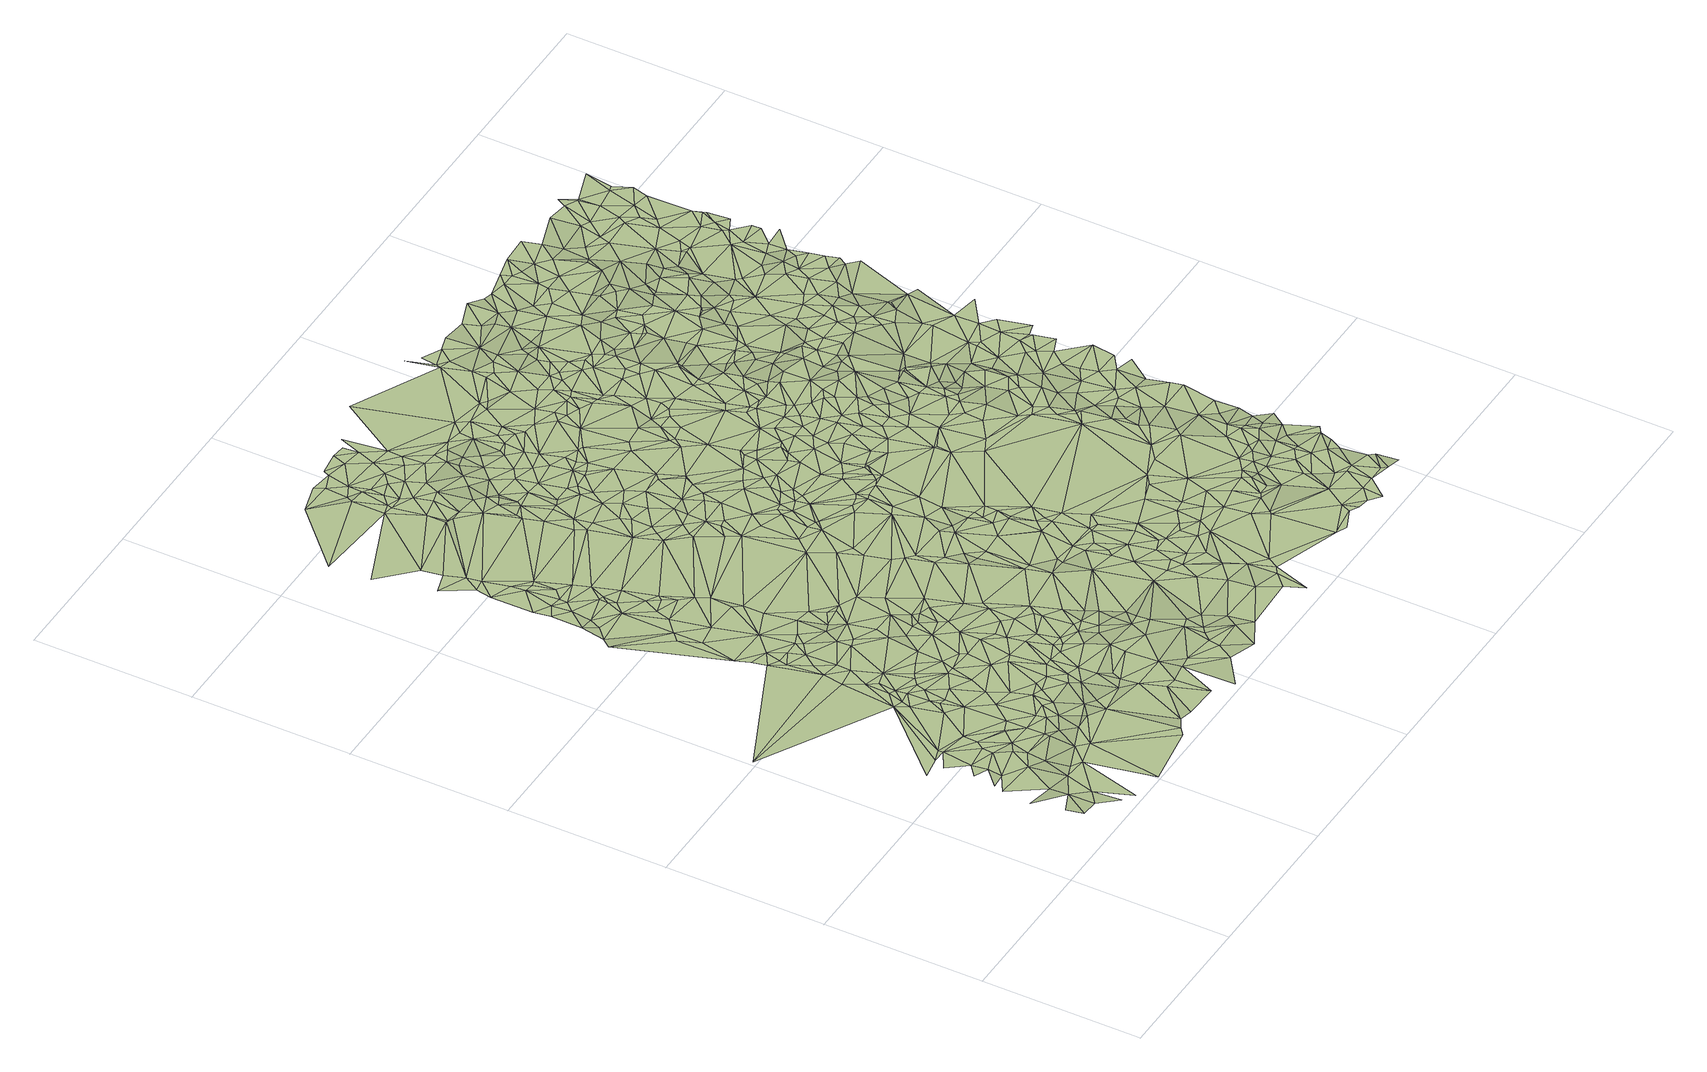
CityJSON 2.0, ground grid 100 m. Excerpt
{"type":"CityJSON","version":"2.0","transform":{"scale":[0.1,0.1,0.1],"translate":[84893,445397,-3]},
"CityObjects":{
"terrain1":{"type":"TINRelief","geometry":[{"type":"CompositeSurface","lod":"2","boundaries":[[[0,1,2]],[[2,1,3]],[[4,2,5]],[[6,2,3]],[[7,6,3]],[[8,9,5]],[[10,11,12]],[[13,5,2]],[[13,2,6]],[[8,11,9]],[[14,12,15]],[[8,5,13]],[[16,15,17]],[[18,6,19]],[[20,12,11]],[[18,13,6]],[[20,15,12]],[[21,17,22]],[[23,11,8]],[[24,8,13]],[[25,17,15]],[[26,27,21]],[[20,11,23]],[[24,13,28]],[[20,25,15]],[[28,13,18]],[[29,8,24]],[[30,22,17]],[[29,23,8]],[[31,17,25]],[[26,21,22]],[[31,30,17]],[[32,25,20]],[[33,24,28]],[[32,20,23]],[[33,28,18]],[[32,23,29]],[[32,31,25]],[[34,18,35]],[[29,24,36]],[[26,37,38]],[[30,39,22]],[[40,32,29]],[[32,41,31]],[[33,36,24]],[[33,18,34]],[[42,30,31]],[[37,43,38]],[[41,42,31]],[[40,29,36]],[[44,26,22]],[[44,22,39]],[[43,45,38]],[[46,41,32]],[[34,35,47]],[[46,32,40]],[[48,30,42]],[[33,49,36]],[[46,42,41]],[[50,33,34]],[[40,36,49]],[[30,51,39]],[[48,51,30]],[[46,48,42]],[[50,49,33]],[[46,40,52]],[[52,40,49]],[[44,53,26]],[[54,48,46]],[[44,39,55]],[[50,34,56]],[[53,57,26]],[[54,46,52]],[[51,58,39]],[[55,39,58]],[[59,49,50]],[[44,60,53]],[[34,47,61]],[[44,55,60]],[[52,49,59]],[[48,62,51]],[[54,62,48]],[[26,57,63]],[[26,63,37]],[[64,58,51]],[[53,65,57]],[[64,55,58]],[[53,60,65]],[[66,56,34]],[[66,34,61]],[[59,50,67]],[[50,56,67]],[[54,52,68]],[[69,55,64]],[[69,60,55]],[[52,59,68]],[[70,57,65]],[[71,64,51]],[[63,57,70]],[[62,72,51]],[[73,65,60]],[[54,74,62]],[[69,73,60]],[[71,69,64]],[[63,75,37]],[[68,59,76]],[[71,51,72]],[[54,68,74]],[[77,59,67]],[[37,75,43]],[[77,67,56]],[[78,70,65]],[[43,79,45]],[[78,63,70]],[[80,65,73]],[[77,76,59]],[[81,82,83]],[[62,84,72]],[[43,85,79]],[[66,61,86]],[[66,77,56]],[[87,45,79]],[[80,78,65]],[[62,74,84]],[[68,76,74]],[[78,75,63]],[[81,88,89]],[[89,88,45]],[[43,90,85]],[[75,90,43]],[[91,92,83]],[[87,89,45]],[[69,93,73]],[[71,93,69]],[[71,72,94]],[[81,95,82]],[[87,79,96]],[[79,85,97]],[[66,98,77]],[[91,83,82]],[[99,74,76]],[[92,100,101]],[[80,73,93]],[[80,102,78]],[[90,97,85]],[[87,96,89]],[[96,79,97]],[[103,84,74]],[[71,94,93]],[[104,76,77]],[[80,93,102]],[[105,81,89]],[[105,95,81]],[[99,103,74]],[[91,82,95]],[[100,106,101]],[[104,99,76]],[[78,102,107]],[[108,98,66]],[[84,109,72]],[[66,86,110]],[[78,111,75]],[[112,100,92]],[[111,90,75]],[[113,77,98]],[[112,92,91]],[[109,94,72]],[[114,89,96]],[[115,101,116]],[[116,101,106]],[[117,86,118]],[[114,96,97]],[[93,94,119]],[[90,120,97]],[[93,121,102]],[[91,95,122]],[[112,106,100]],[[113,104,77]],[[99,123,103]],[[115,124,125]],[[121,107,102]],[[103,126,84]],[[105,89,114]],[[78,107,127]],[[114,97,128]],[[108,66,110]],[[104,123,99]],[[113,98,108]],[[105,122,95]],[[109,119,94]],[[93,119,121]],[[115,116,124]],[[111,120,90]],[[128,97,120]],[[110,86,117]],[[84,126,109]],[[129,91,122]],[[112,91,129]],[[78,130,111]],[[131,116,106]],[[123,126,103]],[[132,125,124]],[[132,133,125]],[[134,124,116]],[[135,114,128]],[[136,123,104]],[[117,118,137]],[[121,127,107]],[[136,104,113]],[[112,138,106]],[[78,127,130]],[[105,114,135]],[[139,121,119]],[[113,108,140]],[[141,119,109]],[[134,142,124]],[[112,129,143]],[[108,110,144]],[[138,131,106]],[[134,116,131]],[[128,120,145]],[[136,146,123]],[[111,147,120]],[[135,128,145]],[[140,108,144]],[[141,139,119]],[[142,132,124]],[[148,133,149]],[[150,148,151]],[[136,113,152]],[[146,126,123]],[[132,153,133]],[[152,113,140]],[[154,138,112]],[[155,122,105]],[[153,149,133]],[[105,135,156]],[[110,117,157]],[[158,150,151]],[[111,130,147]],[[159,112,143]],[[160,109,126]],[[157,117,137]],[[140,144,161]],[[159,154,112]],[[162,129,122]],[[163,127,121]],[[136,164,146]],[[148,149,151]],[[136,152,164]],[[165,132,142]],[[166,143,129]],[[134,167,142]],[[146,160,126]],[[139,163,121]],[[120,147,168]],[[154,169,138]],[[138,169,131]],[[135,145,156]],[[120,168,145]],[[170,153,132]],[[171,134,131]],[[172,105,156]],[[173,141,109]],[[174,130,127]],[[165,170,132]],[[144,110,175]],[[167,165,142]],[[173,109,160]],[[176,149,153]],[[159,143,177]],[[178,147,130]],[[172,179,105]],[[155,105,179]],[[170,176,153]],[[157,137,180]],[[110,157,175]],[[154,181,169]],[[171,167,134]],[[171,131,169]],[[156,145,182]],[[174,127,163]],[[166,177,143]],[[159,181,154]],[[183,139,141]],[[165,176,170]],[[155,184,122]],[[166,129,162]],[[178,168,147]],[[145,168,182]],[[152,185,164]],[[144,186,161]],[[146,187,160]],[[146,164,187]],[[162,122,184]],[[167,176,165]],[[140,161,188]],[[152,140,188]],[[189,159,177]],[[181,171,169]],[[189,181,159]],[[183,163,139]],[[189,177,166]],[[190,156,182]],[[173,183,141]],[[172,156,190]],[[164,185,191]],[[175,157,180]],[[144,175,186]],[[174,192,130]],[[173,160,193]],[[152,194,185]],[[189,166,162]],[[195,182,168]],[[196,174,163]],[[192,178,130]],[[164,191,187]],[[193,160,187]],[[155,179,184]],[[197,190,182]],[[198,199,200]],[[192,168,178]],[[197,182,195]],[[188,161,186]],[[196,192,174]],[[152,188,194]],[[201,191,185]],[[202,196,163]],[[173,203,183]],[[180,204,205]],[[173,193,203]],[[206,158,151]],[[206,200,158]],[[194,201,185]],[[175,180,207]],[[208,195,168]],[[183,209,163]],[[202,163,210]],[[197,208,190]],[[191,211,187]],[[193,187,211]],[[201,212,191]],[[210,163,209]],[[197,195,208]],[[202,213,196]],[[214,151,149]],[[180,205,207]],[[196,213,192]],[[212,211,191]],[[192,215,168]],[[215,208,168]],[[203,216,183]],[[203,193,216]],[[217,149,176]],[[202,210,218]],[[194,219,201]],[[167,220,176]],[[202,218,213]],[[221,186,175]],[[201,219,212]],[[193,211,222]],[[223,167,171]],[[224,171,181]],[[194,188,225]],[[226,181,189]],[[221,188,186]],[[210,209,227]],[[183,228,209]],[[226,189,162]],[[193,222,216]],[[213,229,192]],[[230,175,207]],[[210,227,218]],[[207,205,231]],[[194,225,219]],[[232,179,172]],[[183,216,228]],[[212,233,211]],[[232,172,190]],[[234,235,236]],[[212,219,237]],[[192,229,215]],[[213,218,238]],[[239,162,184]],[[234,236,198]],[[240,207,231]],[[241,184,179]],[[230,221,175]],[[242,206,151]],[[209,243,227]],[[244,198,200]],[[206,244,200]],[[222,211,245]],[[246,225,188]],[[212,237,233]],[[218,227,238]],[[213,238,229]],[[246,188,221]],[[247,219,225]],[[232,190,208]],[[216,222,228]],[[211,233,245]],[[228,243,209]],[[230,207,240]],[[248,231,205]],[[219,249,237]],[[247,249,219]],[[242,151,214]],[[227,243,238]],[[247,225,246]],[[214,149,217]],[[228,222,250]],[[223,220,167]],[[251,176,220]],[[222,245,250]],[[224,223,171]],[[252,233,237]],[[252,237,249]],[[228,253,243]],[[215,254,208]],[[226,224,181]],[[217,176,251]],[[246,221,255]],[[245,233,250]],[[256,247,246]],[[230,240,257]],[[258,240,231]],[[228,250,253]],[[230,255,221]],[[247,259,249]],[[258,231,248]],[[252,250,233]],[[239,226,162]],[[256,259,247]],[[215,229,260]],[[258,257,240]],[[261,252,249]],[[230,257,262]],[[259,261,249]],[[263,246,255]],[[264,256,246]],[[265,244,206]],[[242,265,206]],[[264,246,263]],[[230,262,266]],[[230,266,255]],[[241,179,232]],[[258,262,257]],[[244,267,198]],[[239,184,268]],[[238,269,229]],[[234,270,235]],[[264,259,256]],[[271,198,267]],[[234,198,271]],[[272,238,243]],[[268,184,241]],[[273,265,242]],[[232,208,254]],[[270,274,235]],[[258,248,275]],[[276,243,253]],[[277,266,262]],[[278,235,274]],[[265,279,244]],[[244,280,267]],[[281,271,267]],[[273,242,214]],[[282,262,258]],[[283,253,250]],[[234,271,284]],[[273,279,265]],[[277,262,282]],[[215,285,254]],[[234,284,270]],[[215,260,285]],[[286,250,252]],[[261,286,252]],[[280,281,267]],[[287,271,281]],[[279,280,244]],[[229,269,260]],[[287,284,271]],[[226,288,224]],[[223,289,220]],[[224,290,223]],[[282,258,275]],[[214,217,291]],[[289,251,220]],[[270,292,274]],[[293,263,255]],[[273,214,294]],[[284,292,270]],[[272,269,238]],[[293,255,266]],[[214,291,295]],[[259,296,261]],[[290,289,223]],[[293,264,263]],[[297,224,288]],[[276,272,243]],[[217,251,298]],[[239,299,226]],[[300,284,287]],[[264,296,259]],[[217,298,291]],[[301,278,274]],[[224,302,290]],[[273,303,279]],[[300,292,284]],[[304,287,281]],[[305,288,226]],[[293,266,277]],[[273,294,303]],[[306,251,289]],[[214,295,307]],[[283,276,253]],[[295,291,298]],[[297,308,224]],[[214,307,294]],[[292,301,274]],[[299,305,226]],[[279,303,280]],[[300,287,304]],[[224,308,302]],[[306,298,251]],[[280,309,281]],[[283,250,286]],[[305,297,288]],[[310,295,298]],[[307,295,311]],[[304,281,309]],[[239,312,299]],[[310,311,295]],[[313,306,289]],[[254,285,314]],[[300,315,292]],[[241,232,316]],[[317,289,290]],[[239,268,312]],[[261,296,286]],[[303,318,280]],[[282,275,319]],[[277,282,320]],[[313,298,306]],[[294,307,321]],[[268,241,322]],[[280,318,309]],[[317,290,302]],[[294,321,303]],[[300,304,315]],[[299,312,305]],[[232,254,323]],[[324,307,311]],[[272,325,269]],[[292,326,301]],[[324,311,310]],[[293,296,264]],[[327,308,297]],[[276,328,272]],[[268,322,312]],[[329,310,298]],[[328,325,272]],[[232,323,316]],[[330,313,289]],[[329,298,313]],[[305,331,297]],[[308,332,302]],[[323,254,314]],[[333,241,316]],[[315,304,309]],[[334,322,241]],[[335,301,326]],[[324,310,329]],[[283,336,276]],[[317,330,289]],[[315,337,292]],[[293,277,338]],[[305,312,339]],[[340,318,303]],[[341,307,324]],[[276,342,328]],[[283,286,343]],[[344,329,313]],[[340,303,321]],[[337,326,292]],[[327,297,331]],[[317,302,332]],[[334,312,322]],[[341,321,307]],[[336,342,276]],[[327,332,308]],[[344,313,330]],[[305,339,331]],[[333,345,241]],[[334,241,345]],[[338,277,320]],[[346,285,260]],[[283,343,347]],[[283,347,336]],[[315,309,348]],[[319,275,349]],[[282,319,320]],[[323,350,316]],[[351,309,318]],[[335,326,352]],[[346,260,269]],[[353,343,286]],[[354,324,329]],[[355,286,296]],[[346,314,285]],[[333,316,356]],[[328,357,325]],[[336,347,342]],[[358,329,344]],[[341,340,321]],[[346,269,325]],[[354,341,324]],[[359,344,330]],[[316,350,356]],[[353,286,355]],[[334,360,312]],[[312,361,339]],[[317,362,330]],[[315,348,337]],[[351,348,309]],[[359,358,344]],[[342,363,328]],[[340,364,318]],[[317,332,365]],[[339,366,331]],[[367,350,323]],[[368,323,314]],[[354,329,358]],[[327,369,332]],[[293,370,296]],[[333,356,345]],[[327,331,369]],[[337,371,326]],[[317,365,362]],[[326,371,352]],[[351,318,364]],[[334,345,360]],[[293,338,372]],[[373,367,323]],[[330,362,374]],[[359,330,374]],[[347,363,342]],[[343,375,347]],[[341,376,340]],[[312,360,361]],[[339,361,366]],[[355,296,377]],[[378,337,348]],[[293,372,370]],[[363,357,328]],[[367,379,350]],[[332,369,365]],[[366,369,331]],[[376,380,340]],[[340,380,364]],[[379,356,350]],[[381,341,354]],[[378,348,351]],[[352,371,382]],[[370,383,296]],[[345,356,384]],[[353,355,385]],[[368,373,323]],[[353,386,343]],[[387,371,337]],[[388,325,357]],[[378,387,337]],[[296,383,377]],[[381,376,341]],[[354,358,389]],[[368,314,346]],[[372,338,390]],[[374,362,391]],[[359,392,358]],[[359,374,392]],[[375,363,347]],[[338,320,393]],[[379,384,356]],[[373,394,367]],[[395,345,384]],[[396,319,349]],[[388,346,325]],[[378,351,397]],[[320,319,398]],[[385,355,377]],[[397,351,364]],[[361,399,366]],[[386,375,343]],[[381,354,389]],[[372,400,370]],[[360,399,361]],[[376,401,380]],[[401,364,380]],[[394,379,367]],[[396,349,402]],[[338,393,390]],[[365,403,362]],[[404,360,345]],[[372,390,400]],[[395,384,379]],[[387,405,371]],[[366,406,369]],[[389,358,407]],[[374,391,392]],[[363,408,357]],[[404,345,395]],[[358,392,407]],[[398,319,396]],[[377,383,409]],[[369,410,365]],[[362,403,391]],[[399,411,366]],[[353,385,386]],[[376,412,401]],[[393,320,398]],[[413,373,368]],[[414,397,364]],[[381,415,376]],[[395,379,416]],[[370,417,383]],[[401,414,364]],[[413,394,373]],[[404,399,360]],[[370,400,418]],[[378,419,387]],[[396,402,420]],[[394,416,379]],[[385,377,421]],[[390,393,422]],[[388,357,408]],[[377,409,421]],[[378,397,419]],[[376,415,412]],[[375,423,363]],[[400,390,424]],[[417,409,383]],[[366,411,425]],[[366,425,406]],[[392,391,426]],[[369,406,410]],[[427,408,363]],[[381,389,428]],[[370,418,417]],[[365,410,403]],[[393,398,422]],[[429,390,422]],[[426,391,403]],[[430,395,416]],[[417,421,409]],[[398,396,420]],[[400,424,418]],[[414,419,397]],[[429,424,390]],[[389,407,431]],[[381,428,415]],[[386,432,375]],[[433,416,394]],[[423,427,363]],[[392,426,434]],[[435,411,399]],[[392,436,407]],[[401,412,437]],[[415,438,412]],[[404,395,439]],[[385,421,440]],[[368,346,441]],[[442,346,388]],[[435,399,404]],[[401,437,414]],[[439,395,430]],[[413,368,441]],[[375,432,443]],[[434,426,403]],[[444,388,408]],[[413,445,394]],[[375,443,423]],[[446,392,434]],[[389,431,428]],[[398,420,447]],[[448,410,406]],[[448,425,411]],[[446,436,392]],[[448,406,425]],[[385,449,386]],[[450,416,433]],[[450,430,416]],[[417,440,421]],[[427,444,408]],[[431,407,436]],[[412,438,437]],[[451,417,418]],[[441,346,442]],[[385,440,452]],[[424,453,418]],[[423,454,427]],[[437,419,414]],[[455,394,445]],[[415,456,438]],[[385,452,449]],[[413,441,445]],[[386,449,432]],[[415,428,456]],[[387,419,457]],[[458,422,398]],[[459,442,388]],[[453,451,418]],[[427,454,460]],[[404,439,461]],[[443,432,462]],[[463,433,394]],[[464,448,411]],[[465,424,429]],[[446,434,466]],[[435,404,461]],[[427,460,444]],[[449,462,432]],[[467,440,417]],[[429,422,458]],[[423,468,454]],[[451,467,417]],[[469,441,442]],[[446,466,436]],[[459,388,444]],[[456,437,438]],[[410,470,403]],[[464,411,435]],[[455,445,441]],[[443,468,423]],[[431,436,466]],[[470,434,403]],[[471,439,430]],[[458,398,447]],[[471,430,450]],[[465,453,424]],[[443,462,472]],[[455,463,394]],[[437,473,419]],[[455,441,469]],[[450,433,474]],[[454,475,460]],[[452,440,476]],[[443,472,468]],[[428,431,477]],[[449,478,462]],[[434,479,466]],[[387,457,480]],[[460,475,444]],[[467,476,440]],[[461,439,471]],[[481,469,442]],[[428,482,456]],[[448,483,410]],[[454,468,475]],[[456,484,437]],[[453,485,451]],[[464,435,461]],[[481,442,459]],[[449,452,486]],[[470,479,434]],[[472,462,487]],[[419,473,457]],[[451,485,467]],[[455,469,481]],[[465,429,458]],[[447,420,488]],[[449,486,478]],[[462,478,487]],[[472,487,468]],[[489,452,476]],[[463,474,433]],[[465,490,453]],[[456,482,484]],[[467,485,476]],[[428,477,482]],[[437,491,473]],[[489,486,452]],[[468,487,475]],[[483,470,410]],[[484,491,437]],[[486,487,478]],[[492,471,450]],[[453,490,493]],[[489,476,485]],[[494,455,481]],[[453,493,485]],[[495,431,466]],[[494,463,455]],[[464,496,448]],[[497,461,471]],[[431,498,477]],[[497,464,461]],[[492,450,474]],[[484,482,499]],[[457,473,491]],[[500,466,479]],[[501,479,470]],[[481,459,502]],[[465,503,490]],[[484,499,491]],[[477,499,482]],[[496,483,448]],[[465,458,503]],[[458,447,504]],[[505,474,463]],[[495,498,431]],[[490,503,493]],[[494,481,502]],[[506,497,471]],[[494,507,463]],[[500,479,501]],[[497,508,464]],[[477,498,499]],[[507,505,463]],[[506,471,492]],[[509,501,470]],[[510,485,493]],[[464,508,511]],[[483,509,470]],[[459,444,512]],[[495,466,500]],[[475,512,444]],[[489,485,513]],[[494,502,507]],[[505,514,474]],[[499,515,491]],[[464,511,496]],[[447,488,516]],[[457,491,517]],[[507,518,505]],[[503,510,493]],[[519,508,497]],[[447,516,504]],[[507,502,520]],[[505,518,514]],[[503,458,521]],[[492,474,522]],[[510,513,485]],[[523,499,498]],[[483,524,509]],[[519,511,508]],[[500,501,525]],[[526,506,492]],[[496,524,483]],[[509,525,501]],[[507,520,518]],[[475,487,527]],[[528,497,506]],[[522,474,514]],[[489,529,486]],[[491,515,517]],[[528,519,497]],[[523,515,499]],[[502,459,530]],[[518,531,514]],[[520,531,518]],[[503,532,510]],[[533,498,495]],[[528,506,526]],[[458,504,521]],[[534,495,500]],[[526,492,522]],[[535,480,457]],[[509,524,536]],[[520,502,537]],[[538,524,496]],[[509,536,525]],[[533,523,498]],[[503,521,532]],[[533,495,534]],[[531,539,514]],[[510,540,513]],[[520,537,531]],[[511,541,496]],[[528,542,519]],[[532,540,510]],[[543,517,515]],[[544,534,500]],[[519,541,511]],[[538,536,524]],[[528,526,542]],[[489,513,529]],[[522,514,545]],[[546,500,525]],[[535,457,517]],[[547,525,536]],[[459,512,530]],[[516,548,504]],[[549,526,522]],[[531,537,539]],[[523,550,515]],[[542,526,549]],[[519,542,541]],[[514,539,551]],[[552,488,553]],[[550,543,515]],[[475,527,512]],[[544,500,554]],[[545,514,551]],[[486,555,487]],[[556,533,534]],[[502,530,537]],[[540,557,513]],[[556,523,533]],[[538,558,536]],[[516,488,559]],[[532,560,540]],[[532,521,560]],[[521,504,561]],[[556,534,544]],[[538,496,562]],[[554,500,546]],[[547,536,558]],[[504,548,561]],[[546,525,547]],[[563,522,545]],[[564,517,543]],[[549,522,563]],[[541,562,496]],[[559,488,552]],[[542,549,565]],[[542,565,541]],[[513,557,529]],[[566,550,523]],[[556,567,523]],[[537,568,539]],[[521,569,560]],[[556,544,570]],[[521,561,569]],[[539,571,551]],[[547,558,572]],[[540,573,557]],[[570,544,554]],[[564,543,550]],[[545,551,571]],[[516,574,548]],[[560,573,540]],[[538,562,558]],[[567,566,523]],[[549,563,575]],[[537,530,568]],[[549,575,565]],[[568,571,539]],[[576,554,546]],[[576,570,554]],[[577,546,547]],[[578,547,572]],[[579,517,564]],[[556,570,567]],[[563,545,580]],[[581,561,548]],[[579,535,517]],[[569,561,582]],[[512,583,530]],[[516,559,574]],[[565,584,541]],[[562,572,558]],[[486,529,555]],[[577,547,578]],[[559,552,585]],[[545,571,580]],[[586,570,576]],[[487,555,527]],[[557,573,529]],[[576,546,587]],[[586,567,570]],[[565,575,584]],[[586,576,588]],[[563,589,575]],[[590,562,541]],[[576,587,588]],[[560,569,591]],[[577,587,546]],[[564,550,592]],[[566,593,550]],[[582,561,581]],[[574,581,548]],[[568,594,571]],[[559,585,595]],[[590,541,596]],[[560,591,573]],[[591,569,582]],[[541,584,596]],[[512,527,597]],[[578,572,598]],[[563,580,589]],[[599,568,530]],[[562,598,572]],[[600,583,512]],[[601,566,567]],[[586,602,567]],[[593,592,550]],[[600,530,583]],[[580,571,594]],[[603,584,575]],[[577,578,598]],[[582,581,604]],[[579,564,592]],[[568,605,594]],[[603,575,589]],[[606,582,604]],[[529,573,607]],[[590,608,562]],[[609,610,535]],[[602,601,567]],[[599,605,568]],[[562,611,598]],[[591,582,606]],[[601,593,566]],[[559,595,612]],[[579,613,535]],[[587,614,588]],[[600,512,597]],[[613,609,535]],[[562,608,611]],[[590,596,608]],[[586,588,615]],[[577,614,587]],[[599,530,600]],[[574,559,612]],[[616,580,594]],[[616,589,580]],[[617,579,592]],[[591,618,573]],[[619,584,603]],[[620,596,584]],[[586,615,602]],[[621,604,581]],[[622,612,595]],[[606,604,621]],[[623,594,605]],[[617,592,593]],[[624,608,596]],[[625,601,602]],[[619,620,584]],[[626,603,589]],[[611,627,598]],[[628,609,629]],[[616,594,623]],[[613,629,609]],[[591,606,618]],[[599,630,605]],[[529,607,631]],[[577,598,632]],[[608,633,611]],[[634,581,574]],[[635,588,614]],[[636,613,579]],[[620,637,596]],[[618,606,621]],[[623,605,630]],[[624,596,637]],[[626,619,603]],[[615,625,602]],[[638,573,618]],[[577,639,614]],[[615,588,635]],[[601,640,593]],[[641,589,616]],[[624,633,608]],[[597,527,642]],[[636,579,617]],[[643,621,581]],[[599,600,644]],[[645,617,593]],[[625,646,601]],[[599,644,630]],[[600,597,647]],[[622,648,612]],[[643,581,634]],[[611,649,627]],[[573,650,607]],[[651,634,574]],[[626,589,641]],[[574,612,652]],[[633,649,611]],[[577,632,639]],[[598,627,632]],[[624,637,633]],[[653,618,621]],[[651,574,654]],[[636,629,613]],[[601,646,640]],[[623,630,655]],[[616,623,656]],[[529,631,555]],[[615,657,625]],[[645,593,658]],[[640,658,593]],[[654,574,652]],[[653,621,643]],[[625,657,646]],[[600,659,644]],[[619,660,620]],[[638,650,573]],[[645,636,617]],[[641,616,661]],[[653,638,618]],[[635,614,662]],[[662,614,639]],[[644,663,630]],[[620,660,637]],[[652,612,648]],[[649,664,627]],[[616,656,661]],[[647,597,665]],[[666,633,637]],[[600,647,667]],[[630,663,655]],[[555,642,527]],[[600,667,659]],[[623,655,656]],[[615,635,668]],[[615,668,657]],[[626,669,619]],[[651,670,634]],[[643,634,670]],[[636,671,629]],[[650,631,607]],[[626,641,672]],[[653,643,673]],[[645,658,674]],[[675,627,664]],[[597,642,665]],[[676,649,633]],[[666,637,677]],[[646,678,640]],[[662,639,679]],[[657,678,646]],[[680,638,653]],[[632,627,675]],[[676,664,649]],[[681,655,663]],[[666,682,633]],[[641,661,672]],[[639,632,679]],[[677,637,660]],[[644,683,663]],[[640,678,658]],[[635,662,684]],[[651,654,685]],[[652,648,686]],[[654,652,686]],[[681,656,655]],[[673,643,670]],[[635,687,668]],[[619,669,660]],[[657,668,687]],[[680,653,673]],[[688,644,659]],[[682,676,633]],[[626,672,669]],[[686,648,689]],[[674,658,678]],[[651,685,670]],[[635,690,687]],[[657,687,678]],[[662,679,684]],[[647,691,667]],[[659,667,692]],[[635,684,690]],[[693,689,648]],[[666,677,682]],[[680,694,638]],[[695,675,664]],[[645,696,636]],[[644,697,683]],[[698,661,656]],[[647,665,691]],[[699,679,632]],[[681,663,700]],[[699,632,675]],[[645,674,696]],[[698,672,661]],[[676,701,664]],[[636,702,671]],[[703,654,686]],[[695,664,701]],[[700,663,683]],[[674,678,704]],[[631,705,555]],[[706,631,650]],[[688,697,644]],[[673,670,707]],[[638,708,650]],[[694,708,638]],[[688,659,692]],[[699,675,695]],[[709,710,631]],[[680,673,711]],[[692,667,691]],[[706,709,631]],[[703,685,654]],[[631,710,705]],[[677,660,712]],[[555,713,642]],[[714,686,689]],[[715,656,681]],[[707,670,685]],[[698,669,672]],[[716,665,642]],[[680,711,694]],[[717,690,684]],[[718,684,679]],[[682,719,676]],[[669,712,660]],[[677,720,682]],[[721,713,555]],[[674,704,696]],[[673,707,722]],[[723,689,693]],[[690,724,687]],[[636,725,702]],[[673,722,711]],[[676,726,701]],[[713,727,642]],[[700,683,728]],[[704,678,729]],[[636,730,725]],[[715,681,700]],[[698,656,715]],[[683,697,728]],[[707,685,731]],[[721,555,732]],[[705,732,555]],[[718,717,684]],[[688,692,733]],[[636,696,730]],[[676,719,726]],[[727,716,642]],[[734,686,714]],[[723,714,689]],[[717,724,690]],[[734,703,686]],[[677,712,720]],[[723,693,735]],[[736,678,687]],[[737,691,665]],[[710,738,705]],[[721,739,713]],[[699,740,679]],[[699,695,741]],[[688,742,697]],[[722,707,731]],[[694,743,708]],[[698,744,669]],[[739,727,713]],[[694,711,743]],[[682,745,719]],[[737,665,716]],[[695,701,741]],[[688,733,746]],[[692,691,747]],[[721,732,739]],[[697,742,728]],[[682,720,745]],[[706,650,748]],[[688,746,742]],[[704,729,696]],[[708,748,650]],[[718,679,740]],[[715,700,728]],[[692,747,733]],[[722,731,749]],[[709,750,710]],[[669,751,712]],[[752,731,685]],[[736,687,724]],[[726,753,701]],[[722,754,711]],[[669,744,755]],[[752,685,703]],[[756,732,705]],[[710,750,738]],[[736,729,678]],[[757,705,738]],[[698,715,744]],[[706,758,709]],[[746,733,759]],[[756,739,732]],[[708,743,760]],[[726,719,753]],[[734,761,703]],[[762,717,718]],[[711,754,743]],[[762,724,717]],[[669,755,751]],[[746,763,742]],[[739,764,727]],[[699,741,765]],[[737,747,691]],[[766,716,727]],[[757,756,705]],[[720,712,751]],[[752,749,731]],[[759,733,747]],[[708,760,748]],[[728,742,767]],[[699,765,740]],[[701,753,741]],[[745,768,719]],[[730,769,725]],[[770,746,759]],[[752,703,761]],[[702,725,771]],[[772,722,749]],[[743,773,760]],[[757,738,750]],[[715,728,774]],[[730,696,769]],[[754,773,743]],[[737,716,775]],[[768,753,719]],[[772,754,722]],[[770,763,746]],[[706,748,758]],[[696,729,776]],[[709,758,750]],[[756,777,739]],[[744,715,778]],[[744,778,755]],[[720,779,745]],[[762,718,780]],[[728,767,774]],[[766,775,716]],[[718,740,781]],[[742,782,767]],[[718,781,780]],[[783,773,754]],[[766,727,764]],[[777,764,739]],[[784,742,763]],[[720,751,785]],[[745,779,768]],[[762,786,724]],[[786,736,724]],[[787,760,773]],[[736,776,729]],[[725,769,771]],[[788,756,757]],[[720,785,779]],[[789,749,752]],[[696,790,769]],[[748,760,791]],[[772,783,754]],[[784,782,742]],[[768,792,753]],[[793,759,747]],[[772,749,789]],[[793,770,759]],[[715,774,794]],[[696,776,790]],[[788,757,750]],[[715,794,778]],[[755,778,795]],[[783,787,773]],[[755,796,751]],[[741,753,797]],[[768,779,792]],[[798,774,767]],[[737,799,747]],[[798,767,782]],[[737,775,799]],[[792,797,753]],[[755,795,796]],[[800,791,760]],[[770,801,763]],[[765,741,802]],[[762,780,803]],[[756,804,777]],[[788,804,756]],[[787,800,760]],[[785,751,805]],[[803,781,740]],[[780,781,803]],[[765,802,740]],[[798,782,784]],[[778,794,795]],[[772,806,783]],[[736,807,776]],[[785,805,779]],[[786,807,736]],[[762,808,786]],[[809,775,766]],[[805,751,796]],[[802,741,797]],[[806,787,783]],[[758,810,750]],[[811,748,791]],[[793,747,812]],[[769,813,771]],[[784,763,801]],[[788,750,810]],[[812,747,799]],[[814,764,777]],[[815,774,798]],[[762,803,808]],[[816,790,776]],[[793,801,770]],[[809,799,775]],[[817,766,764]],[[794,774,815]],[[790,818,769]],[[798,784,819]],[[805,820,779]],[[821,758,748]],[[792,822,797]],[[769,818,813]],[[811,791,800]],[[776,807,823]],[[794,824,795]],[[814,777,804]],[[805,796,820]],[[816,776,823]],[[824,796,795]],[[788,810,804]],[[779,825,792]],[[815,798,819]],[[786,826,807]],[[814,817,764]],[[809,766,817]],[[803,740,827]],[[786,808,826]],[[784,801,819]],[[828,799,809]],[[828,812,799]],[[829,793,812]],[[802,797,830]],[[831,808,803]],[[821,748,811]],[[827,740,802]],[[829,801,793]],[[820,796,832]],[[779,820,825]],[[833,810,758]],[[816,834,790]],[[830,797,822]],[[824,832,796]],[[829,812,828]],[[831,826,808]],[[790,834,818]],[[792,825,822]],[[835,794,815]],[[835,824,794]],[[831,803,827]],[[821,833,758]],[[814,804,836]],[[837,828,809]],[[802,830,838]],[[823,807,839]],[[816,823,840]],[[826,841,807]],[[842,804,810]],[[843,820,832]],[[829,828,837]],[[814,844,817]],[[831,845,826]],[[827,802,838]],[[846,819,801]],[[809,817,847]],[[835,832,824]],[[848,810,833]],[[843,825,820]],[[814,836,849]],[[841,850,807]],[[842,836,804]],[[829,846,801]],[[831,827,845]],[[807,850,839]],[[830,822,851]],[[814,849,844]],[[816,852,834]],[[848,842,810]],[[837,809,847]],[[816,840,852]],[[823,839,840]],[[838,830,853]],[[854,815,819]],[[855,829,837]],[[818,834,856]],[[822,825,857]],[[826,858,841]],[[827,838,859]],[[860,843,832]],[[861,835,815]],[[830,851,853]],[[822,857,851]],[[845,862,826]],[[835,860,832]],[[863,817,844]],[[838,864,859]],[[838,853,864]],[[855,846,829]],[[845,827,865]],[[843,866,825]],[[847,817,867]],[[826,862,858]],[[863,867,817]],[[864,853,859]],[[866,857,825]],[[852,868,834]],[[854,819,846]],[[848,869,842]],[[855,837,870]],[[871,861,815]],[[834,868,856]],[[841,872,850]],[[842,873,836]],[[840,839,874]],[[875,866,843]],[[827,859,876]],[[835,877,860]],[[845,865,862]],[[840,874,852]],[[875,843,860]],[[841,858,872]],[[836,878,849]],[[861,877,835]],[[837,847,879]],[[865,827,876]],[[878,844,849]],[[871,815,880]],[[881,853,851]],[[855,870,846]],[[853,882,859]],[[852,883,868]],[[880,815,854]],[[839,850,884]],[[837,885,870]],[[857,886,851]],[[862,872,858]],[[866,887,857]],[[879,847,867]],[[877,888,860]],[[878,863,844]],[[876,859,882]],[[873,878,836]],[[865,876,889]],[[837,879,885]],[[861,890,877]],[[856,868,891]],[[892,853,881]],[[865,893,862]],[[892,882,853]],[[875,887,866]],[[865,889,893]],[[872,884,850]],[[852,894,883]],[[881,851,886]],[[852,874,894]],[[874,839,884]],[[890,888,877]],[[895,867,863]],[[871,890,861]],[[883,891,868]],[[896,875,860]],[[870,897,846]],[[896,860,888]],[[887,886,857]],[[898,879,867]],[[892,881,886]],[[889,876,899]],[[896,887,875]],[[895,898,867]],[[889,899,893]],[[883,894,891]],[[854,846,900]],[[890,901,888]],[[870,885,897]],[[902,876,882]],[[871,903,890]],[[862,904,872]],[[905,885,879]],[[871,880,903]],[[892,906,882]],[[896,888,901]],[[874,907,894]],[[905,879,898]],[[900,846,897]],[[862,893,904]],[[874,884,908]],[[880,854,900]],[[909,886,887]],[[902,899,876]],[[874,908,907]],[[892,886,910]],[[896,911,887]],[[902,882,906]],[[872,904,884]],[[912,885,905]],[[890,913,901]],[[914,896,901]],[[890,903,913]],[[911,909,887]],[[892,910,906]],[[915,897,885]],[[916,893,899]],[[891,894,917]],[[914,911,896]],[[912,915,885]],[[918,899,902]],[[919,908,884]],[[920,910,886]],[[907,921,894]],[[922,903,880]],[[902,906,923]],[[918,924,899]],[[907,908,919]],[[916,904,893]],[[909,925,886]],[[922,880,900]],[[914,901,926]],[[918,902,923]],[[923,906,910]],[[903,927,913]],[[919,884,904]],[[920,886,928]],[[924,916,899]],[[913,926,901]],[[894,921,917]],[[907,919,929]],[[911,930,909]],[[900,897,931]],[[914,932,911]],[[918,933,924]],[[918,923,933]],[[922,927,903]],[[928,886,925]],[[907,929,921]],[[914,926,932]],[[922,913,927]],[[922,926,913]],[[909,930,925]],[[911,932,930]],[[934,929,919]],[[935,919,904]],[[924,936,916]],[[933,936,924]],[[937,922,900]],[[916,936,904]],[[938,920,928]],[[939,933,923]],[[934,919,935]],[[940,923,910]],[[940,910,920]],[[936,935,904]],[[930,941,925]],[[928,925,942]],[[943,939,923]],[[944,936,933]],[[932,945,930]],[[939,944,933]],[[946,932,926]],[[947,929,934]],[[938,928,942]],[[929,948,921]],[[949,934,935]],[[940,920,938]],[[925,941,942]],[[930,945,941]],[[922,950,926]],[[943,923,940]],[[949,947,934]],[[943,944,939]],[[946,945,932]],[[951,936,944]],[[938,942,952]],[[947,948,929]],[[943,951,944]],[[942,941,953]],[[950,946,926]],[[936,954,935]],[[955,941,945]],[[940,938,952]],[[954,949,935]],[[956,953,941]],[[951,957,936]],[[958,947,949]],[[959,952,942]],[[955,956,941]],[[959,942,953]],[[946,960,945]],[[960,955,945]],[[957,954,936]],[[940,952,961]],[[943,962,951]],[[963,958,949]],[[943,940,964]],[[959,953,956]],[[965,952,959]],[[963,949,954]],[[965,961,952]],[[947,966,948]],[[958,966,947]],[[951,962,957]],[[943,964,962]],[[967,940,961]],[[957,968,954]],[[967,964,940]],[[965,969,961]],[[963,954,968]],[[970,965,959]],[[963,971,958]],[[957,972,968]],[[958,973,966]],[[974,967,961]],[[958,971,973]],[[975,962,964]],[[975,964,967]],[[974,961,969]],[[976,957,962]],[[976,972,957]],[[963,968,977]],[[968,972,977]],[[963,977,971]],[[978,966,973]],[[979,975,967]],[[975,980,962]],[[971,981,973]],[[978,973,981]],[[980,976,962]],[[979,982,975]],[[983,977,972]],[[975,982,980]],[[976,983,972]],[[971,984,981]],[[971,977,984]],[[982,976,980]],[[985,984,977]],[[985,977,983]],[[986,981,984]],[[985,987,984]],[[987,986,984]]]}]}
},
"vertices":[
[495,310,23],[524,210,21],[611,360,32],[624,200,22],[447,510,26],[613,480,22],[696,260,32],[715,80,32],[714,670,29],[461,690,27],[475,750,32],[574,760,28],[583,850,30],[747,440,32],[497,890,30],[569,950,30],[475,1070,32],[591,1140,31],[896,430,31],[784,30,32],[719,900,30],[504,1140,33],[586,1170,33],[789,810,29],[812,620,21],[727,970,30],[799,1570,31],[370,1120,33],[828,470,31],[815,730,29],[763,1110,31],[762,1020,31],[844,850,32],[987,530,32],[1051,470,32],[985,0,31],[1007,700,26],[824,1910,33],[2,2010,32],[887,1300,32],[1005,730,30],[915,930,31],[920,940,31],[845,2040,33],[838,1490,32],[764,2350,33],[1000,840,30],[1368,60,32],[996,970,31],[1080,680,20],[1140,590,33],[988,1230,32],[1128,790,32],[859,1550,31],[1117,850,31],[938,1420,31],[1250,600,32],[888,1650,30],[949,1360,30],[1182,740,29],[935,1560,31],[1412,100,32],[1092,1090,31],[892,1800,31],[990,1350,30],[920,1630,31],[1357,540,31],[1244,630,24],[1207,860,32],[1008,1490,31],[937,1740,30],[1085,1380,30],[1161,1190,31],[1024,1550,31],[1258,950,35],[956,1930,32],[1258,820,33],[1343,670,24],[1020,1760,31],[823,2260,33],[1070,1590,30],[710,2530,33],[707,2890,32],[473,3190,34],[1222,1070,32],[888,2130,32],[1484,140,28],[833,2310,32],[745,2440,33],[859,2410,32],[956,2020,32],[759,2940,31],[526,3250,26],[1200,1450,30],[1212,1310,30],[758,2760,32],[916,2310,31],[948,2210,32],[1394,620,32],[1324,930,33],[597,3320,30],[550,3400,29],[1099,1610,31],[1355,980,34],[1448,830,33],[973,2520,32],[624,3390,33],[1183,1650,30],[1550,570,28],[1377,1280,30],[1636,490,33],[1141,2030,32],[761,3270,33],[1501,780,19],[1009,2310,32],[553,3600,30],[644,3520,32],[1687,340,33],[1562,120,32],[1248,1450,29],[1135,2120,31],[1274,1530,29],[900,2780,32],[1437,960,34],[628,3640,32],[529,3700,33],[1447,1210,32],[1281,1690,30],[1028,2270,31],[849,3020,30],[1305,1890,32],[810,3440,30],[678,3830,30],[531,3970,31],[699,3580,31],[1081,2340,31],[1511,870,34],[1775,110,30],[808,3380,30],[1378,1480,27],[1593,730,35],[1402,1440,27],[703,3630,31],[873,3110,31],[1620,600,32],[1178,2210,36],[1526,1010,35],[1195,2050,31],[552,4070,30],[626,4080,31],[437,4250,31],[611,4170,31],[1592,850,32],[668,3920,31],[831,3340,30],[1110,2770,33],[1188,2400,31],[1755,330,34],[566,4290,31],[925,3210,30],[1500,1230,32],[1643,660,31],[1084,2990,30],[1447,1690,28],[1571,1010,35],[768,3690,31],[1018,3060,31],[845,3630,31],[1291,2140,34],[838,3430,31],[733,3820,31],[882,3530,30],[1149,2590,30],[1541,1440,27],[1369,1810,26],[1862,490,27],[767,3830,31],[975,3140,30],[1336,1980,30],[1150,2720,32],[1877,350,35],[936,3370,30],[1232,2230,33],[1542,1570,27],[1123,2910,30],[1659,1000,34],[1836,690,33],[1644,1210,32],[1850,790,32],[998,3170,30],[1282,2380,34],[1689,1060,35],[1479,1970,32],[1623,1320,31],[1782,920,36],[1359,2250,33],[1457,1820,27],[1324,2290,33],[871,4830,35],[343,4620,31],[544,4420,30],[1724,1020,33],[1500,1810,26],[1620,1390,30],[1905,30,19],[2079,160,31],[972,4500,32],[1949,360,35],[1412,2260,33],[1592,1670,27],[1559,1720,26],[1730,1190,32],[1765,1060,33],[1537,1870,33],[1141,4360,36],[1521,2210,33],[1733,1420,29],[1209,4150,33],[1570,1840,30],[1859,1000,34],[1258,3850,35],[2013,660,37],[1786,1360,29],[1296,3790,33],[1364,3540,31],[1913,900,26],[1426,3380,31],[1641,1820,30],[1796,1530,30],[1592,2070,32],[2167,500,51],[2134,260,35],[1716,2640,38],[1885,1240,30],[872,5040,36],[689,5230,34],[327,4880,31],[1900,1050,33],[1693,1880,32],[1531,3250,34],[2143,330,37],[1668,3020,36],[1014,4480,34],[1762,1670,33],[968,4620,35],[1879,1290,30],[2054,770,41],[1965,930,31],[2257,110,21],[1949,1030,34],[1922,1340,32],[1244,4030,33],[1984,1170,32],[1818,1580,31],[1792,2490,38],[2134,700,45],[2057,890,38],[2184,380,42],[2329,270,39],[2075,990,30],[1892,2200,37],[2041,1060,27],[2217,410,44],[2127,780,42],[2135,850,34],[988,4500,32],[2228,520,51],[929,4820,36],[1617,3100,35],[1938,2140,38],[892,5080,34],[938,4850,35],[1988,1980,38],[1086,4480,35],[899,5220,36],[2406,190,37],[2068,1810,38],[2304,470,46],[866,5280,35],[1098,4650,34],[1065,4760,36],[1022,4820,35],[2382,350,32],[2183,1520,37],[971,5030,35],[1849,2350,38],[2226,1370,38],[1006,4910,35],[1458,3440,33],[1342,3900,34],[1363,3790,34],[1214,4190,34],[976,5120,36],[2445,850,32],[1192,4450,55],[1222,4310,54],[2354,1190,38],[1491,3490,34],[1296,4210,36],[1540,3280,34],[1012,5000,36],[1003,5260,36],[1469,3680,35],[1176,4670,35],[1099,4940,36],[1593,3350,36],[1358,4040,35],[1252,4400,53],[1495,3620,35],[1165,4870,36],[1318,4240,36],[1280,4340,52],[1674,3250,39],[1395,4040,36],[1871,2430,40],[1170,5000,35],[1794,2730,36],[1537,3830,34],[1211,4760,36],[2680,340,27],[2652,500,34],[1294,4540,43],[1687,3160,37],[1926,2660,36],[1319,4360,36],[1990,2100,38],[1133,5230,36],[1625,3590,34],[2051,1950,38],[1418,4230,35],[1542,3970,35],[1688,3460,34],[1589,3730,34],[1792,2970,36],[1735,3170,37],[1024,5300,35],[2138,1790,33],[1221,5100,35],[2590,660,33],[1682,3370,37],[1345,4600,55],[1404,4470,35],[2136,1880,34],[2221,1510,37],[1439,4060,34],[1856,3060,36],[2236,2390,34],[2213,1780,32],[1286,4940,35],[2757,210,27],[1913,2740,36],[1353,4850,36],[1166,5320,36],[2354,1410,30],[1482,4350,35],[2343,1370,29],[1937,2920,35],[2238,2090,35],[1513,4220,35],[1551,4060,36],[1861,3260,35],[1833,3350,35],[1592,3920,36],[2268,2010,35],[1426,4750,35],[1691,3780,36],[1779,3460,38],[1967,2720,36],[2149,2580,35],[1744,3670,35],[2541,1030,30],[1260,5210,36],[2563,830,32],[1985,2710,35],[1599,4020,35],[2361,1790,35],[1485,4550,34],[2491,1310,31],[1343,4990,36],[1994,2880,35],[1424,4670,45],[1556,4400,35],[1249,5310,36],[2524,1160,31],[1961,2960,35],[2492,1390,31],[2515,1600,33],[1349,5080,36],[2303,2220,34],[1612,4310,36],[2644,780,34],[1698,4030,36],[1703,4110,35],[2752,590,38],[2094,2830,34],[2010,2970,34],[2839,290,30],[1443,4840,36],[2821,470,36],[1884,3390,35],[2654,860,33],[1498,4690,41],[2811,90,27],[1827,3920,34],[2025,3210,35],[1312,5350,36],[1864,3660,38],[1677,4240,35],[2308,2050,39],[2556,1200,31],[1897,3690,39],[1919,3470,38],[1552,4610,45],[2197,2620,34],[1519,4800,35],[1629,4500,35],[2076,2910,34],[2652,1130,32],[2688,970,32],[1579,4830,35],[2883,320,31],[2567,1300,32],[2764,600,36],[2445,1870,33],[2743,810,32],[1948,3530,38],[1732,4040,35],[2415,2010,33],[1711,4420,35],[2803,720,31],[2106,3020,34],[1735,4340,35],[2519,1600,33],[2132,2900,34],[1800,4070,34],[2085,3250,35],[1781,4200,34],[1671,4720,35],[1652,4540,36],[2112,3090,34],[2656,1360,33],[2288,2570,34],[2300,2420,34],[2525,1810,33],[2422,2180,33],[2256,2630,34],[1777,4130,33],[2923,390,32],[1963,3540,38],[2616,1590,33],[2158,2970,34],[2767,1000,31],[2666,1380,33],[2800,970,32],[2461,1940,33],[2294,2650,34],[1720,4550,36],[1745,4880,35],[2971,790,31],[2440,2330,35],[2477,2000,32],[2165,3160,34],[2578,1670,33],[2369,2780,34],[2180,3300,34],[2903,830,31],[1872,4170,34],[2771,1150,34],[2553,1900,32],[2320,2580,34],[2008,3910,35],[2222,3110,34],[2541,1810,33],[1680,4810,34],[2344,2900,34],[2551,1980,33],[2718,1360,32],[1863,4500,35],[2624,1640,33],[1904,4160,34],[1581,5450,36],[2410,2590,34],[1824,4540,35],[2173,3690,35],[1765,4620,34],[2831,1170,34],[2705,1580,34],[2669,1750,34],[3306,180,30],[2773,1430,34],[2895,940,32],[1796,4810,34],[2380,3050,33],[2947,970,32],[2451,2610,34],[2036,4390,35],[2265,3570,33],[2283,3270,34],[1946,4490,34],[1837,4630,36],[2038,4250,34],[2068,3960,35],[2503,2600,34],[3023,880,31],[3216,670,31],[2412,2800,34],[2362,3120,33],[2486,2650,34],[2282,3350,34],[2191,3770,33],[3040,1040,31],[2306,3390,33],[2862,2370,34],[3039,1240,32],[2486,2850,33],[1928,4780,36],[3268,570,31],[1957,4840,35],[2518,2720,33],[2350,3310,34],[2537,2710,34],[3195,830,30],[2520,3040,33],[2062,4550,35],[2219,3750,33],[2195,3970,38],[2420,3150,33],[2963,2210,34],[2442,3210,33],[3223,1330,32],[2856,2470,32],[2541,2730,33],[3142,930,31],[2090,4440,35],[2097,4370,36],[2116,5180,36],[2268,3870,35],[2687,2670,34],[2317,3770,35],[2656,2760,34],[3115,1050,31],[2527,3390,33],[2486,3230,33],[1993,4810,34],[2185,4340,34],[2601,3000,33],[2347,4100,35],[2301,3950,33],[3284,590,30],[2564,3190,33],[2124,4740,36],[2641,2920,33],[3505,210,28],[3370,150,30],[2262,4300,36],[3429,1860,34],[2207,4430,36],[3158,1280,34],[2370,3870,35],[3529,270,29],[3265,980,30],[3362,690,30],[2569,3630,32],[2616,3100,33],[2169,4920,34],[2570,3320,33],[2220,4620,34],[2258,4540,34],[2793,2730,33],[3338,860,31],[2251,4430,35],[2734,2920,32],[2426,3910,34],[3309,1120,31],[3612,400,30],[2657,3190,33],[2303,4290,35],[2442,4060,34],[2451,3970,33],[2176,5010,35],[2780,3040,33],[3524,650,20],[3397,710,29],[2870,2460,33],[2681,3320,33],[3566,180,26],[2300,4450,34],[2377,4230,34],[2351,4280,34],[2764,3140,33],[2609,3520,34],[3465,870,27],[2223,4900,36],[2299,4790,36],[2821,2900,32],[3634,170,27],[2667,3490,32],[3059,2260,33],[2522,3920,35],[2938,2680,34],[3020,2530,32],[2352,4620,34],[2352,4540,33],[2731,3250,33],[3470,710,30],[2877,2810,33],[3493,820,27],[3361,1360,32],[2662,3530,32],[2127,5210,35],[2072,5380,36],[2621,3660,32],[3717,240,26],[2188,5160,35],[2528,4260,32],[2487,4490,31],[2845,3050,33],[2303,4950,34],[3525,900,25],[2792,3320,33],[2774,3360,33],[3549,810,20],[3704,110,28],[2911,2980,33],[2734,3510,32],[2407,4590,33],[2860,3250,32],[2667,3890,34],[2138,5310,35],[2258,5250,34],[2958,2810,33],[3463,1440,30],[2687,4140,30],[2769,3620,32],[3668,590,22],[2537,4450,30],[2382,5080,26],[2780,3490,33],[3604,960,28],[2612,4200,32],[2445,4750,29],[2930,3210,33],[3363,2140,34],[3623,800,20],[3041,2730,33],[2372,4960,31],[2463,4680,30],[3190,2350,31],[3813,240,25],[2727,3830,31],[3613,1340,35],[3687,550,22],[3801,390,25],[3618,880,27],[3754,440,27],[3010,2940,33],[3021,3050,36],[2514,4590,29],[2469,4820,26],[3141,2540,30],[2928,3490,32],[2964,3160,34],[2613,4290,29],[3061,2870,33],[2729,3890,32],[3317,2200,33],[2853,3590,33],[3199,2470,31],[2573,4520,30],[3026,3350,31],[3756,690,21],[2355,5280,34],[2989,3250,34],[3710,820,20],[2482,4870,28],[2777,4040,29],[2850,3800,30],[2903,3550,30],[2548,4800,28],[2696,4240,29],[3696,930,27],[3051,3000,39],[2877,3690,30],[3149,2800,39],[2684,4390,29],[3845,640,23],[3855,390,25],[2631,4510,30],[3269,2630,35],[3915,240,25],[2667,4450,28],[3318,2400,33],[3269,2540,35],[3943,210,25],[3725,970,29],[2789,4030,30],[2629,5020,17],[3221,2770,36],[3099,3210,36],[2797,4060,30],[3156,2960,39],[2886,3910,19],[2523,5270,19],[3919,580,20],[2570,4860,23],[3555,1740,32],[3643,1380,34],[3829,740,20],[3730,1110,30],[3604,1530,33],[3574,1580,32],[3793,940,30],[3024,3520,28],[3436,2020,33],[3979,360,24],[3212,3170,32],[3431,2170,32],[2738,4430,23],[2803,4340,23],[2963,3800,23],[3068,3610,17],[3496,1930,32],[3842,860,20],[4015,330,18],[2765,4530,29],[2560,5170,18],[2937,3830,22],[3472,2090,31],[3244,2920,36],[2683,4850,24],[2605,5110,25],[3856,730,22],[3527,1920,31],[3315,2580,35],[3969,530,13],[4024,190,25],[2826,4690,23],[3491,2360,24],[3588,1670,31],[3514,1950,31],[2962,4240,17],[2993,4050,21],[3288,2760,35],[3830,1080,31],[3169,3260,27],[3047,3710,21],[3324,2670,33],[3460,2490,23],[3824,1340,23],[3906,830,27],[3726,1650,24],[3178,3480,27],[4023,680,24],[3054,3840,25],[3879,990,30],[3169,3350,24],[3613,1880,26],[3664,1780,24],[3794,1540,24],[3385,2590,28],[3822,1160,30],[3999,600,24],[2903,4420,23],[3374,2730,24],[3605,2110,25],[2985,4110,21],[3605,2210,25],[3349,2940,30],[3086,3750,24],[2698,5140,24],[3416,2650,20],[2689,5330,21],[3980,900,23],[3862,1070,30],[3340,2960,30],[3543,2320,24],[2800,4890,24],[3662,2020,21],[3255,3280,31],[3168,3620,19],[2930,4360,22],[2949,4340,22],[3364,2930,29],[3938,1000,23],[3461,2830,28],[3172,3590,20],[2896,4600,34],[3961,1080,22],[3733,1800,23],[4065,710,22],[2770,5060,21],[3892,1250,23],[3118,3810,27],[3518,2650,20],[3315,3270,32],[3292,3330,27],[3276,3450,27],[3135,3870,27],[3382,2950,29],[3597,2420,23],[3986,1180,21],[3542,2780,8],[3131,4090,23],[3004,4390,21],[3790,1850,24],[3266,3540,26],[4043,990,18],[2912,4730,22],[2980,4560,21],[3636,2380,23],[3858,1760,24],[3979,1330,20],[3585,2560,21],[2769,5270,17],[3763,2050,23],[3489,3020,18],[2844,5000,26],[3728,2270,14],[2820,5250,24],[3501,2860,12],[3299,3540,27],[4009,1540,22],[3238,3930,26],[2915,4920,25],[3397,3350,29],[3390,3710,18],[3043,4580,22],[3193,4300,20],[3633,2540,8],[3608,2660,13],[3218,4000,31],[3073,4440,21],[3387,3470,26],[3996,1620,20],[2924,5230,25],[3505,3340,32],[3887,2010,19],[3719,2550,18],[3216,4160,20],[3053,4890,21],[3014,5000,26],[3093,4720,28],[3948,1930,19],[3412,3580,28],[3843,2220,19],[3157,4420,39],[3753,2760,18],[3830,2440,18],[3955,1750,19],[3858,2110,18],[3091,4770,18],[3334,4030,25],[3025,5070,26],[3314,4120,28],[3782,3000,18],[3748,2700,18],[2988,5290,25],[3410,3820,27],[3167,4660,31],[3290,4190,19],[3543,3470,28],[3633,3240,32],[3235,4610,21],[3915,2310,18],[3269,4170,19],[3246,4460,32],[3457,3680,24],[3871,2400,18],[3013,5230,24],[4064,1900,19],[3790,2700,19],[3690,3190,29],[3205,4720,34],[4047,2000,19],[3134,5000,26],[3556,3560,27],[3353,4310,17],[3577,3370,32],[4071,2150,18],[3906,2520,18],[3772,3060,16],[3426,4060,24],[3380,4240,16],[3069,5200,23],[3295,4820,24],[3919,2650,18],[3509,3970,27],[3582,3710,26],[3622,3410,29],[3285,4470,22],[3673,3320,33],[3118,5320,27],[3447,4100,33],[3307,4550,26],[3159,5170,27],[4016,2350,18],[3650,3560,27],[3923,2790,18],[3983,2480,19],[3400,4510,22],[3915,2940,18],[3719,3430,30],[3475,4370,23],[3797,3240,27],[3430,4780,9],[3977,2500,18],[3512,4230,21],[3242,5100,27],[3314,4920,27],[3663,3750,26],[3587,4140,26],[3696,3680,28],[4055,2520,18],[3843,3320,12],[3736,3570,22],[4002,2720,18],[3482,4640,10],[3295,5330,26],[3499,4390,27],[3362,4940,8],[3613,4110,27],[3334,5220,22],[3962,3260,6],[3538,4320,27],[3475,4530,27],[3763,3920,29],[3818,3530,6],[3847,3300,14],[3704,4020,26],[3366,5100,13],[3793,3790,27],[4091,2910,18],[3839,3640,30],[3551,4480,8],[3428,5000,22],[3520,4900,27],[3600,4650,26],[4019,3230,11],[3762,4070,27],[3664,4490,26],[3836,4310,27],[3839,3880,26],[3842,3980,37],[3704,4490,26],[3650,4520,26],[3927,3740,27],[4007,3680,21],[3570,5110,27],[3549,5290,27],[3542,4970,26],[4089,3630,4],[3724,4570,26],[3865,4100,26],[3928,3950,25],[3714,4910,27],[4006,3810,27],[3986,3900,26],[3767,4720,27],[3624,5080,27],[3954,4020,25],[4030,3730,25],[3891,4260,27],[3890,4530,27],[3738,4960,26],[3918,4410,27],[3944,4130,26],[3677,5270,26],[3943,4380,27],[3794,4860,26],[4040,4230,26],[4085,4140,25],[3777,5100,25],[3825,4770,26],[3754,5230,26],[4039,4290,25],[3962,4480,25],[3988,4640,24],[3872,4940,25],[3710,5330,25],[4028,4420,25],[4002,4580,25],[3765,5230,26],[4013,4560,26],[3977,4920,25],[3917,5120,25],[4002,5020,25],[3975,5300,27],[3951,5130,24]
]}
